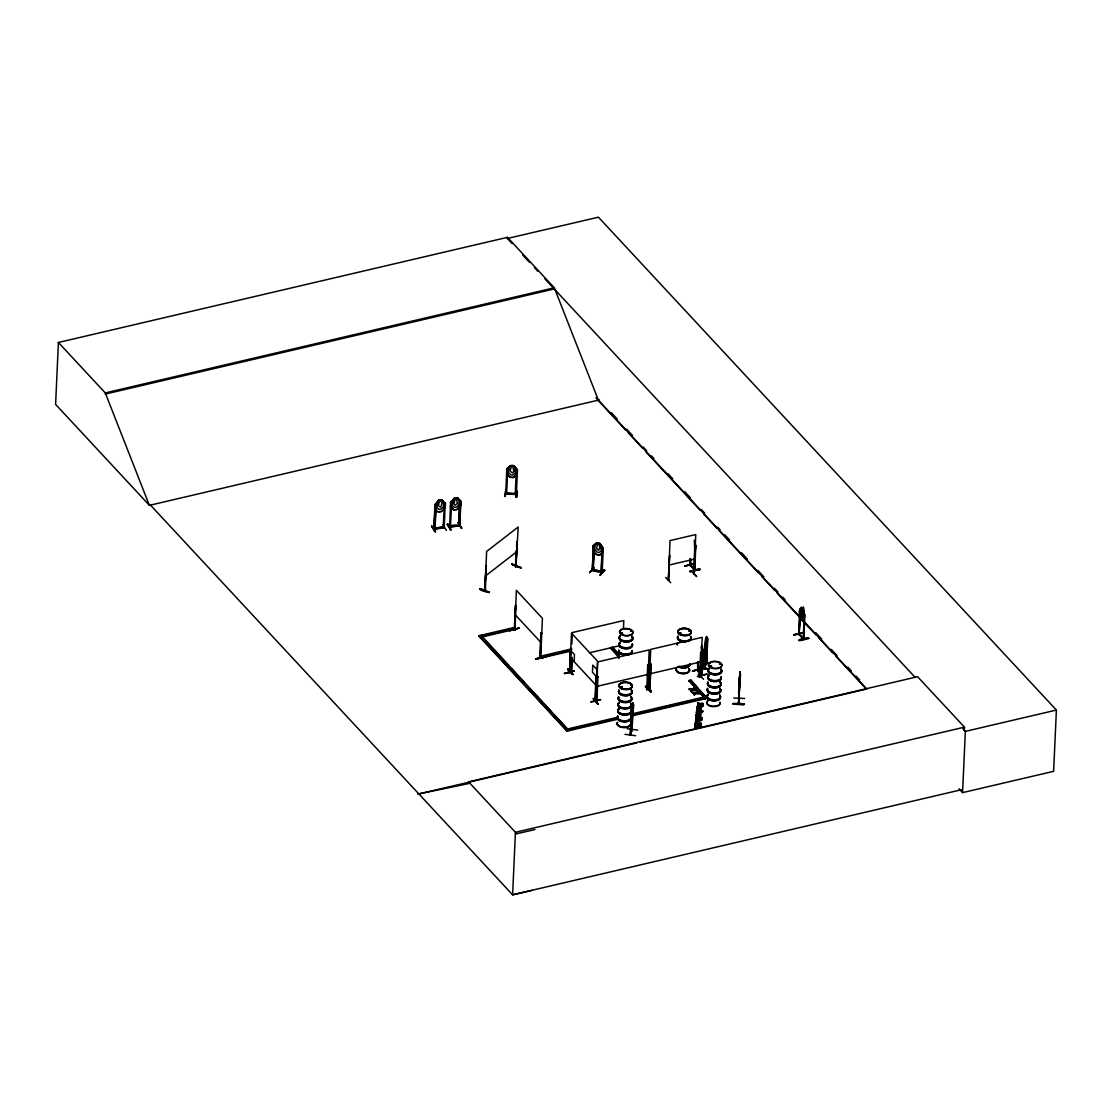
<?xml version="1.0" encoding="UTF-8"?>
<svg xmlns="http://www.w3.org/2000/svg" width="1112" height="1112" viewBox="0 0 1112 1112"><rect width="100%" height="100%" fill="white"/><g stroke="black" fill="none" stroke-linecap="round" stroke-linejoin="round"><path stroke-width="1.5" d="M739.16 684.408L739.369 680.141M738.882 687.98L738.882 688.856C739.105 684.353 740.634 665.615 739.814 673.83L739.508 678.695M739.424 681.837L739.244 686.535L739.132 683.491M739.549 680.308L739.549 679.432M739.313 684.158L739.313 680.836M733.837 698.002L744.651 698.461M739.258 683.477L739.369 680.197M739.744 678.807L740.036 673.163M739.925 674.928L740.119 672.051M707.023 638.858L706.384 663.628L707.524 639.066C706.287 630.782 703.59 647.657 705.3 649.7M631.324 709.901L632.797 702.923L631.991 704.855M631.991 704.786L631.685 709.011M739.327 682.685L739.716 678.987L738.868 704.146L740.008 671.912M739.48 678.987L739.591 678.07M738.924 686.493L739.299 682.337M739.966 674.345L740.133 671.912M866.804 689.037L596.032 397.623L598.381 400.139L554.304 287.8L507.433 237.342L58.408 342.482L55.6 404.379L149.425 505.348L599.424 399.903M532.203 890.323L512.604 894.826L150.412 505.029L149.356 505.279L105.292 392.925L58.408 342.482M434.736 528.784L436.182 504.25L435.056 504.445L433.833 528.964L443.91 527.588M434.18 529.159L434.208 528.269L443.035 527.13M434.987 529.02L436.126 504.292M435.515 531.327L434.917 531.911C424.575 514.022 443.035 542.906 431.706 526.365M436.112 504.542L435.167 504.639L433.944 529.159C433.972 529.02 448.067 527.978 443.396 527.06C443.396 529.673 442.242 525.684 444.202 526.727M443.118 527.964L444.452 503.458M444.23 527.852L445.161 503.124L444.341 503.444M434.875 508.573L438.156 512.006L441.645 511.548L445.231 507.155L445.453 503.333L442.145 499.83L438.642 500.289L435.014 504.626L438.684 500.358L442.145 499.83M447.775 524.252L450.985 529.812L447.205 524.336M450.513 525.893L449.317 526.935L459.52 525.545M451.722 502.374L450.541 502.415L449.679 527.157L449.359 526.045M450.471 526.782C448.497 523.655 471.627 525.615 449.526 526.268M450.429 526.143L450.402 527.06L451.722 502.402M458.102 522.904L461.883 528.381L458.255 522.821M460.729 505.126L457.143 509.518L453.613 509.921L457.088 509.435C458.867 508.601 463.648 501.623 459.729 501.22L458.756 525.962L459.826 501.164M459.59 525.865L460.66 501.095M461.313 528.464L458.2 522.432M964.312 730.542L964.465 727.151L917.581 676.708L468.569 781.833L468.486 783.626L418.849 793.912M617.744 719.242L567.092 731.098L479.147 636.439L479.175 635.675L513.216 627.696L515.134 630.212L515.704 605.206L514.217 629.74M485.402 590.5L486.152 565.799L484.776 590.889L485.457 590.43L485.082 589.36L484.484 590.639M485.457 590.43L484.498 590.694L486.152 565.799M489.169 592.029C480.453 592.015 473.309 585.093 489.141 592.084M512.062 243.542L507.378 238.496L507.433 237.342M505.473 490.726L504.612 496.438L505.168 495.98M507.809 469.083L506.585 493.881L506.78 492.685L516.441 493.645L515.301 493.339L515.203 494.451L516.385 469.681L517.428 469.834L516.399 494.548L505.724 493.811L506.808 469.306L507.684 469.042M505.64 493.784L506.669 492.699M521.139 567.69L511.77 564.09L521.167 567.732M509.546 630.685L519.207 628.044L509.574 630.838M516.58 497.272L517.386 491.587L516.593 497.328L516.093 496.814M516.079 497.161L516.858 491.101M516.274 550.621L515.481 566.745L516.135 566.23M516.51 545.561L517.191 541.78L515.801 566.856L517.191 541.78M513.188 628.461L513.216 627.696M515.968 566.786L518.178 527.005L486.625 551.455L484.943 590.806M516.399 566.425L516.177 565.341M515.37 605.289L514.703 630.323L516.385 590.319L542.42 618.341L540.71 657.748L540.126 657.206M520.833 567.982L511.784 564.076M509.324 630.518L519.179 628.044M468.569 781.833L515.44 832.29L512.604 894.826L961.616 789.687M535.97 659.194C565.633 652.257 515.579 663.822 545.38 656.247M540.654 657.706L539.765 657.303L540.96 632.825L541.739 633.228L540.96 632.825M543.629 656.233C536.971 658.373 541.766 654.37 540.279 657.859L541.294 632.756M570.97 651.076L541.28 658.026L540.362 656.247L571.707 648.908M564.674 673.691L574.32 670.883L564.437 673.358M568.065 668.938L572.93 674.623L568.093 668.924M569.9 671.704L569.288 672.663L570.206 673.094L570.817 648.06L569.372 672.635M567.092 731.098L479.175 635.675M570.484 648.143L569.733 673.135L571.498 633.173L597.533 661.181L596.24 689.565M570.498 671.078C573.153 671.259 569.678 670.258 570.567 671.912M571.207 657.567L570.873 672.162L570.595 671.05M571.818 643.987L572.346 632.547L623.804 620.51L623.443 628.669M571.373 671.69L572.068 657.359M572.166 659.221L571.512 671.968M573.014 674.678C563.548 663.447 568.705 673.205 573.027 674.164M574.139 661.709L574.459 654.565L571.082 650.909M564.409 673.399L574.292 670.897M589.652 572.583L594.1 567.523M593.141 549.62L593.155 545.797C601.119 538.694 593.419 545.366 594.767 549.189L596.88 552.038L599.062 552.581L601.342 550.815L600.119 543.532L603.232 548.299M601.189 571.651C605.623 573.208 594.155 571.582 592.237 570.345L593.488 545.631L594.392 545.853L593.238 570.567L592.126 570.317M592.307 570.373L593.488 545.631M592.501 570.136L593.377 570.359L592.168 569.427M593.002 570.539L594.211 545.756M590.819 701.811L600.48 699.49M598.27 704.007C589.11 693.026 594.461 701.172 597.867 704.146M600.174 575.251L604.803 570.247L600.174 575.251L604.344 569.65M596.074 675.679L596.852 676.068L596.074 675.679L594.906 700.254L596.06 700.365M596.407 675.596L595.406 700.657C594.322 698.809 596.518 699.976 595.003 699.295M601.189 572.597L602.148 547.743L603.288 548.063L602.134 572.777L601.036 572.527L602.092 572.513M603.149 548.244L602.148 548.063L601.217 572.291M597.019 700.393C597.964 701.394 594.712 702.006 595.823 699.601M593.03 569.678L601.953 571.86L602.051 572.791M597.227 676.986L598.103 676.777L597.061 676.805L596.157 701.533L597.728 661.918L649.199 649.867L647.518 689.231M597.922 676.596L596.935 701.366L596.949 700.185M637.69 730.111L627.057 728.694M631.352 709.692L631.463 716.434L632.255 714.571M631.282 710.485L630.573 735.088L631.713 708.789M631.491 709.567L630.212 734.532M630.81 734.559L630.768 733.851M632.144 728.68L630.615 734.99M631.95 730.125L633.631 705.119L632.77 703.048M645.891 686.41C648.449 683.491 656.622 700.421 645.905 686.354M646.837 689.648L647.657 664.962L648.518 664.754L647.531 689.523C644.89 690.038 649.547 688.509 646.878 688.759C646.948 691.303 645.669 687.675 647.559 688.342M648.852 687.911C651.312 689.801 648.074 687.035 650.089 687.841M649.213 688.967L649.95 688.759L651.062 664.253L650.02 664.281L649.033 689.009L650.701 649.394L702.172 637.343L700.254 676.735L699.406 676.972L699.629 675.999M650.895 664.072L649.658 688.578L648.922 688.759M650.589 691.775L645.266 686.618M670.731 582.702L665.574 577.448M669.521 555.652L668.451 580.2L670.036 540.585L695.764 534.552L694.152 574.195L694.194 573.264M669.785 555.361L668.27 579.936M668.896 580.033L668.548 579.31M694.124 569.163L690.621 565.007C688.703 566.091 690.191 563.256 690.594 564.674M694.639 569.803L689.76 565.202L690.052 558.669M690.385 558.585L690.26 565.73L690.496 559.141M699.893 569.483C669.507 575.655 720.298 564.91 690.274 571.763M689.76 565.271L690.594 565.647L690.83 559.058M694.652 547.896L694.347 541.864M694.652 549.55L694.124 574.167M688.94 680.488L705.175 698.767L688.94 680.488L690.816 680.044L707.051 698.322L631.185 716.086M694.819 549.731L693.93 573.903M689.176 688.87C699.073 691.553 682.073 688.606 692.554 689.162L694.305 687.702C695.681 689.454 691.164 690.316 694.694 688.133M695.153 555.069L694.652 570.386L695.598 545.269L695.014 570.275L690.246 565.146M697.752 688.314L690.816 680.044M693.304 689.259C697.405 688.94 696.737 691.275 692.971 690.093L691.191 691.567L690.816 690.635L692.234 689.482M691.191 691.567L690.816 690.635M691.914 571.318L696.626 576.169M692.526 671.287L702.172 668.493L692.554 670.786M692.345 692.289C702.228 694.958 685.242 692.011 695.723 692.567L697.474 691.122C698.85 692.859 694.333 693.721 697.863 691.539M689.162 689.384L692.554 689.162M692.971 690.093L696.307 689.871M696.473 692.665C700.574 692.345 699.893 694.694 696.126 693.499L694.361 694.986L693.985 694.041L695.403 692.887M694.666 688.634L694.305 687.702M694.361 694.986L693.985 694.041M692.317 692.79L695.723 692.567M696.279 690.371L695.931 689.468M696.126 693.499L699.476 693.276M698.044 662.543L697.724 670.772L697.599 662.071M701.936 673.872C704.257 678.278 694.277 668.381 698.072 669.716M700.88 725.524L696.39 724.746L700.907 725.024L700.838 725.9L695.139 725.552L695.208 724.593L700.24 724.079M697.933 661.987L697.669 670.717L698.378 662.46M695.389 722.897L695.32 723.773L695.389 722.897L701.088 723.245L701.005 724.329L696.362 725.246M695.973 717.337L700.268 717.74L700.032 721.118L695.556 721.549L695.625 720.659C698.864 720.882 700.894 719.951 698.03 721.327M697.474 676.527C718.255 670.55 700.032 676.819 697.544 676.541M694.944 726.692L695.459 725.524L694.972 727.457L696.501 728.151L699.295 726.706L700.129 727.387L699.42 728.179L700.157 726.873L698.989 726.206L696.042 727.665L696.404 725.58L695.542 726.998M698.906 720.367L695.709 720.159L695.876 718.296L697.224 718.004M701.005 717.24L701.686 718.227L695.945 717.852L696.015 716.962L700.254 717.601M700.338 717.018L696.084 716.559L696.14 715.697C708.747 715.155 689.718 715.058 700.616 714.446M696.293 714.251L696.237 715.113L696.293 714.251L700.63 713.946L700.574 714.849M698.183 674.08L703.576 679.265M699.073 712.027L699.114 711.082L700.755 713.056L699.073 712.027L696.473 712.917L696.543 711.916L698.697 711.193L696.515 712.417L702.589 711.805L702.645 710.915L696.682 710.54L696.849 709.623A1.654 0.876 2.6 0 1 697.627 709.206C700.393 707.44 701.894 712.319 700.31 710.137C699.1 707.552 696.307 710.512 696.626 711.43L698.67 711.708M697.836 692.053L697.474 691.122M708.914 669.521C694.917 667.853 695.042 665.462 709.081 668.798A6.839 3.6 2.6 0 0 714.502 674.581A6.839 3.6 2.6 0 0 720.979 669.563M699.573 718.658C690.816 719.756 700.824 717.184 699.462 719.728L699.601 718.394M696.946 710.721L696.876 709.108A1.654 0.876 2.6 0 1 697.655 708.705L700.907 709.178L700.755 710.957M696.946 708.108L700.324 708.413L700.574 706.718L701.283 708.358L696.918 708.622L697.572 706.467A1.46 0.778 2.6 0 1 698.378 706.398C700.171 706.773 700.338 709.512 700.56 706.732M699.74 707.857C696.223 706.217 696.849 704.355 701.561 705.133L701.394 707.969M697.071 716.434L700.365 716.503L700.06 719.77M697.433 707.76L697.905 705.633L702.728 705.842M699.893 704.341C702.395 701.533 703.284 707.162 701.38 703.896C695.431 709.122 698.531 699.809 697.947 704.174M698.03 707.802L699.198 708.386L698.35 706.898A1.46 0.778 2.6 0 0 697.558 706.968L699.226 707.871M699.406 676.972L700.546 676.916L701.491 652.23L700.616 652.438L699.629 677.166L699.879 676.263M699.448 693.791L699.1 692.873M698.419 711.541L696.654 710.929M700.421 675.846L700.546 676.916M699.476 715.864L696.265 714.599M702.645 650.45L703.507 650.784L702.047 675.415L703.173 650.867L701.741 645.266L702.117 652.939L701.255 653.8M700.49 715.266L700.477 715.78M701.561 705.133L702.701 706.356L700.81 706.94L700.963 705.091M701.714 645.335L703.062 654.773L701.213 656.914M700.755 713.056L700.838 712.083M701.352 719.144L701.422 718.255L701.352 719.144L700.129 719.075M703.771 667.895L704.772 643.848M699.504 720.395L701.686 720.02M705.383 643.417L703.993 668.465L706.092 638.149M695.709 720.159L695.764 719.269L701.728 719.645L695.723 719.659M702.701 706.356L703.145 703.66A1.821 0.959 2.6 0 0 702.589 703.173L698.002 703.965M704.23 697.738L704.257 696.974L631.963 713.904M703.66 668.34L706.287 663.016L707.329 638.385M707.76 638.58L706.676 663.141M733.197 704.049C752.185 706.023 743.386 701.978 733.197 704.132M739.466 680.461L738.729 694.041L738.59 691.956M738.868 698.962L740.522 674.039M803.364 632.575L793.982 634.66M802.642 620.83L800.918 618.995C800.487 617.521 797.735 608.889 800.557 610.029M799.667 609.64L801.516 607.388L799.764 609.612L799.167 634.66L799.709 609.529M800.112 609.557L799.055 634.646M799.111 634.604L800.334 614.922M799.458 634.507L799.194 633.187M803.045 637.913L803.503 639.33L804.004 613.977L804.893 614.7L803.865 639.233L798.958 634.007M507.378 238.496L598.423 217.174L1056.4 710.068L1053.62 771.325L962.575 792.634L965.355 731.376L963.034 728.874M739.744 677.569L739.424 682.643L739.563 681.406M733.239 703.396L744.039 704.021M739.369 681.892L739.591 678.25M739.383 683.407L739.397 685.492L739.577 681.461M738.924 686.618L738.841 687.244M739.98 677.792C739.577 669.396 738.757 700.199 738.716 691.956M739.8 677.833L738.98 689.37L739.299 687.383M706.718 662.21L706.064 662.669M695.139 725.552L695.208 724.593M695.556 721.549L695.625 720.659M695.945 717.852L696.015 716.962M696.084 716.559L696.14 715.697M696.473 712.917L696.543 711.916M696.626 711.43L696.682 710.54M696.918 708.622L696.988 707.732M696.376 726.122L695.431 726.025M698.781 703.298L697.836 703.215M698.809 702.784L698.28 704.702L702.562 703.688A1.821 0.959 2.6 0 1 703.118 704.174L702.728 705.453M700.81 706.94L700.949 705.606M700.365 716.503L696.112 716.045M700.63 713.946L697.238 714.529M701.491 705.759L700.824 706.426M701.547 705.633L702.742 705.967M699.434 727.707L700.741 726.483A1.821 0.959 2.6 0 0 700.185 725.997L695.598 726.789M701.839 704.883L702.756 704.938M700.838 725.9L700.907 725.024M701.005 724.329L701.088 723.245M701.686 718.227L701.755 717.282M701.672 720.534L701.728 719.645M702.589 711.805L702.645 710.915M738.896 689.954L738.757 691.191L738.729 690.107M739.98 679.084L738.938 692.123M739.702 675.915L738.438 704.146L738.938 698.517M739.369 698.475L738.938 704.049M625 734.337L635.633 735.699M594.336 545.881L593.335 545.811M698.558 667.464L709.053 669.313M505.209 496.48L506.071 490.309M514.119 465.858L515.495 472.878L513.063 475.019L510.7 474.838L508.434 472.35C508.295 469.069 509.657 463.412 514.119 465.858L517.539 470.07M517.428 469.834L514.064 465.956L510.464 465.65L506.683 469.264L510.519 465.692M517.233 473.92L513.535 477.409L509.935 477.312L506.502 473.156L509.935 477.243L513.577 477.576L517.358 473.962M515.495 493.353L516.371 493.686M515.996 497.272L516.927 491.156M632.102 704.799L631.352 709.929M632.144 714.557L632.978 708.858M706.189 647.99C708.775 630.865 705.786 656.858 704.591 647.67M484.498 589.874L485.416 589.555M801.947 608.611L801.196 613.073L802.183 615.714L802.864 613.087L802.044 608.584M801.432 607.541L800.334 613.421L802.364 618.036L803.531 616.854C802.113 595.24 805.116 614.978 804.296 618.633M803.573 632.784L793.954 635.174M694.639 563.826L684.992 566.119M455.281 498.718L453.988 503.945L455.017 505.307L457.366 503.5L456.406 498.565M621.302 633.312L622.275 633.409M622.47 633.451C620.385 632.255 622.511 632.589 622.053 633.729M630.782 630.977L631.783 631.366M630.893 630.935L631.435 631.241M620.162 687.397L621.511 686.563M621.316 686.563L621.83 687.119M622.067 687.133L620.524 687.619L621.135 686.855M631.143 684.825L631.171 685.062M679.029 633.395L680.294 632.853M680.669 633.451L679.835 632.77M711.249 666.352L710.679 665.532M711.624 666.422L711.124 665.699M719.561 663.947L719.895 663.586M633.631 705.119L633.075 705.564L632.672 702.909M632.255 714.502L631.477 716.309M630.407 733.795L631.977 729.486M630.17 734.99L632.339 729.541M597.783 543.629L596.491 548.383L598.576 550.426L599.841 547.493L598.923 543.837L597.825 543.573M700.643 727.873L700.713 726.998A1.821 0.959 2.6 0 0 700.157 726.511L696.515 727.637L694.903 726.483M598.312 703.979L593.391 698.697M646.336 686.215L651.368 691.525M447.747 523.766L450.985 529.812M450.402 529.868L447.26 524.266M450.888 529.743L447.636 524.211M706.273 637.537L705.689 644.668L706.384 637.551M706.05 662.933L703.674 667.506L706.412 662.988M704.104 668.354L706.676 663.099M701.311 707.844L699.865 708.288M600.063 543.615L596.769 542.795L593.266 545.867M592.988 549.689L596.143 554.401L599.535 555.236L602.954 552.122M603.288 548.063L600.007 543.671M599.535 555.236L596.199 554.346M589.596 572.638L594.239 567.62M593.169 569.65L592.362 569.191M600.258 574.807L604.303 569.608M434.236 528.297L435.014 527.922M434.931 528.172L443.049 526.866M458.658 524.822L459.701 524.697M459.673 524.92L458.742 524.781M694.194 569.024L695.056 569.386L690.288 565.091M698.086 670.049L701.992 673.928M701.533 674.914L702.589 650.061L703.507 650.784M702.423 675.262L697.502 670.105M450.555 502.666L454.141 498.259L457.671 497.87L460.938 501.303L459.729 525.823L449.665 527.13M450.541 502.415L454.224 498.412L457.616 497.967L460.827 501.345L459.826 501.484M798.666 634.201L803.448 639.275L804.004 614.283M804.393 618.606L802.628 620.704M697.863 702.701L697.988 704.605M620.955 686.702L620.079 687.258M620.482 687.063L621.594 687.383M679.251 632.909L680.002 633.868L681.017 633.145M630.671 685.103L630.81 684.464M680.6 633.534L680.474 632.7M689.746 630.615L689.134 631.282M689.857 631.06L689.051 630.949L690.107 630.963M711.166 666.435C711.041 664.212 708.817 667.297 710.582 666.63M711.444 666.422L711.499 665.907M599.493 555.124L602.996 552.066M691.205 691.066L692.984 689.593M694.375 694.472L696.154 692.998M692.526 689.676L694.277 688.217M695.695 693.082L697.446 691.622M690.788 691.15L692.206 689.996M693.957 694.555L695.375 693.401M486.472 565.925L485.624 566.216M505.682 492.658L506.78 492.977L505.682 492.88M485.513 575.947L517.066 551.51M699.531 719.033L696.459 719.52M699.948 710.888C702.242 709.275 695.792 708.844 697.752 710.749M679.529 633.256L680.683 633.27M709.748 665.88L710.971 666.269M720.548 664.239L720.465 663.572M596.908 701.338L596.24 701.491M699.434 676.916L700.477 676.708M738.535 702.673L738.438 704.077M451.611 502.513L450.652 502.61M620.899 633.506L622.47 633.84L622.261 632.895M680.558 633.312L679.835 633.576M697.669 705.759L697.154 706.704M694.277 540.223L695.764 545.853L695.431 549.675M694.708 563.45L684.811 565.925L694.68 563.965M699.684 568.76L690.038 570.984M540.279 656.372L541.28 658.026M535.706 658.971L545.603 656.97M648.699 664.934L647.657 664.962M650.2 664.462L651.062 664.253M701.658 652.41L700.616 652.438M692.47 671.161L701.908 668.673M645.655 686.577L650.159 691.455M596.032 700.338L597.116 700.63M105.292 392.925L554.304 287.8M105.237 394.079L554.249 288.953M668.91 565.077L694.652 559.058M479.147 636.439L481.023 635.995M482.622 635.619L489.058 634.118M497.106 632.228L503.541 630.726M481.996 636.259L514.175 628.725M481.969 637.023L514.133 629.489M546.937 655.468L553.526 653.912M556.834 653.147L571.679 649.672M541.322 657.261L571.012 650.312M589.485 652.786L619.37 645.78M800.89 619.078L816.097 634.994M793.69 634.855L803.628 632.394M596.616 686.424L648.087 674.372M649.589 673.9L701.06 661.848M802.989 638.107L803.545 638.441M808.758 638.427C789.784 644.348 802.6 636.286 808.758 638.455M688.898 681.253L690.774 680.808M568.065 728.874L618.508 717.059M571.387 728.846L581.479 726.483M584.842 725.691L591.57 724.12M605.011 720.979L615.103 718.616M636.967 713.487L643.695 711.916M657.15 708.761L667.228 706.412M670.592 705.62L677.319 704.049M685.729 702.075L700.866 698.531M567.134 730.334L617.772 718.477M631.227 715.322L707.079 697.558M417.792 794.163L636.912 742.858M640.29 742.065L865.122 689.426M515.44 832.29L964.465 727.151M965.355 731.376L1056.4 710.068M515.356 834.069L534.955 829.58M696.39 724.746L701.033 723.815M621.469 633.103L622.247 633.201M679.932 632.672L679.335 632.964M720.215 664.142L719.631 663.933M620.871 687.438L621.678 687.063M511.812 564.465L520.889 567.857M455.308 498.774L456.448 498.621M444.327 503.514L445.161 503.124M438.17 511.84L441.561 511.395M443.146 524.794L446.385 530.41M516.329 494.576L516.357 493.45M514.731 629.42L514.745 628.864M739.855 673.775L738.757 688.161L739.341 680.461M698.544 705.717L700.921 705.856M698.836 706.106L700.88 706.231M700.546 707.232L701.283 707.274M696.96 710.22L697.78 710.262M699.962 710.401L700.768 710.457M699.114 711.082L702.603 711.291M696.668 711.054L702.631 711.43M700.963 717.671L701.728 717.796M701.38 718.644L700.143 718.561L701.394 718.769M695.584 721.049L699.587 721.104L699.531 719.895M695.347 723.273L700.268 723.578M695.167 725.038L700.866 725.399M699.42 728.221L700.324 728.277M505.765 493.561L516.399 494.312M693.29 689.774L695.917 689.982M696.446 693.179L699.073 693.388M621.135 686.688L621.594 686.66M632.422 704.132L631.908 711.263L631.741 710.373M645.669 686.563L650.603 691.817M601.453 571.415L593.238 569.413M706.593 636.453L706.718 642.291L705.439 646.989L704.966 645.85M701.283 661.598L710.387 663.294L701.283 661.974M702.756 662.363L708.747 663.364M596.671 542.739L600.119 543.532M444.091 526.74L444.161 527.825M702.019 674.497L697.613 670.119M694.778 544.949L695.653 545.867M450.485 506.502L453.696 509.866L450.374 506.544M691.706 571.304L696.571 576.641M522.612 254.898L529.646 262.46M534.33 267.505L537.847 271.286M544.88 278.862L915.259 677.472M801.418 607.416L803.142 609.251L804.518 614.839M611.252 412.622L617.174 418.988M626.626 429.162L632.547 435.529M643.181 446.982L646.725 450.805M651.465 455.892L653.828 458.436M668.02 473.712L672.746 478.799M684.575 491.532L690.482 497.884M701.13 509.338L704.674 513.16M717.685 527.157L720.048 529.701M724.774 534.803L729.514 539.89M741.329 552.608L747.25 558.975M757.884 570.428L763.805 576.794M774.438 588.248L777.997 592.07M782.723 597.158L785.086 599.702M815.833 632.784L821.74 639.15M831.206 649.338L837.114 655.691M847.761 667.144L851.306 670.967M856.031 676.054L859.59 679.877M597.547 399.792L625.903 430.302M628.266 432.846L642.43 448.094M645.975 451.917L700.324 510.394M703.868 514.203L716.865 528.2M719.228 530.73L758.203 572.694M761.748 576.502L774.744 590.486M777.107 593.03L799.556 617.188M818.46 637.523L832.624 652.786M836.168 656.594L865.706 688.384M959.03 788.825L962.575 792.634M799.528 633.951L803.323 638.038M799.194 634.021L803.392 638.344M700.073 690.816L707.051 698.322M612.392 646.989L619.356 654.495M612.351 647.754L617.007 652.758M610.516 647.434L618.647 656.191M610.474 648.199L618.606 656.956M597.102 669.785L592.765 665.115L592.446 672.26L596.783 676.93M570.386 657.665L596.421 685.687M515.273 614.825L541.308 642.833M481.051 635.23L568.969 730.653L568.023 729.639M485.708 641.04L507.989 665.032M511.506 668.812L524.405 682.698M530.271 689.009L542.003 701.63M544.352 704.146L551.385 711.722M554.902 715.516L567.801 729.389M457.63 497.801L459.117 501.568L458.992 504.487L456.643 507.086L454.391 507.392L452.223 505.376L454.141 498.259M438.642 500.289L436.724 507.406L438.892 509.407L441.158 509.115L443.493 506.516L443.618 503.597L442.117 499.997M690.052 571.457L699.67 569.108M591.084 702.089L600.702 699.795M631.366 712.486L631.699 713.598L632.658 703.034M808.535 638.066L798.875 640.331M701.172 646.586L701.436 649.186M630.796 703.131A6.769 3.558 2.6 0 1 624.402 708.08A6.769 3.558 2.6 0 1 619.12 702.395M631.018 697.71A6.741 3.544 2.6 0 1 625.528 702.673A6.741 3.544 2.6 0 1 618.62 697.794M631.505 705.189A6.769 3.558 2.6 0 1 622.65 708.094A6.769 3.558 2.6 0 1 619.106 702.631M630.796 703.368A6.769 3.558 2.6 0 1 631.38 704.257M631.143 697.293A6.839 3.6 2.6 0 1 625.556 702.339A6.839 3.6 2.6 0 1 618.536 697.377M631.157 696.946A6.839 3.6 2.6 0 1 625.569 701.992A6.839 3.6 2.6 0 1 618.55 697.029M631.074 696.571A6.741 3.544 2.6 0 1 625.583 701.533A6.741 3.544 2.6 0 1 618.675 696.654M631.338 690.941A6.741 3.544 2.6 0 1 625.834 695.903A6.741 3.544 2.6 0 1 618.925 691.025M631.449 690.524A6.839 3.6 2.6 0 1 625.861 695.57A6.839 3.6 2.6 0 1 618.842 690.621M631.463 690.177A6.839 3.6 2.6 0 1 625.875 695.222A6.839 3.6 2.6 0 1 618.856 690.274M631.38 689.815A6.741 3.544 2.6 0 1 625.889 694.778A6.741 3.544 2.6 0 1 618.981 689.899M631.449 705.814A6.741 3.544 2.6 0 1 622.637 708.705A6.741 3.544 2.6 0 1 619.092 703.27M631.491 705.481A6.769 3.558 2.6 0 1 622.637 708.372A6.769 3.558 2.6 0 1 619.092 702.923M630.782 703.646A6.769 3.558 2.6 0 1 631.366 704.549M630.851 712.931A6.741 3.544 2.6 0 1 621.538 714.724A6.741 3.544 2.6 0 1 618.814 709.484M631.227 710.902A6.741 3.544 2.6 0 1 622.4 713.793A6.741 3.544 2.6 0 1 618.87 708.358M630.532 719.7A6.741 3.544 2.6 0 1 622.039 721.688A6.741 3.544 2.6 0 1 617.744 717.059M631.157 710.707A6.839 3.6 2.6 0 1 623.207 714.738A6.839 3.6 2.6 0 1 618.745 709.067M631.171 710.359A6.839 3.6 2.6 0 1 623.22 714.39A6.839 3.6 2.6 0 1 618.758 708.719M630.643 724.232A6.769 3.558 2.6 0 1 622.65 727.276A6.769 3.558 2.6 0 1 617.48 722.48M630.601 724.079A6.714 3.531 2.6 0 1 622.664 727.095A6.714 3.531 2.6 0 1 617.535 722.341M630.657 719.325A6.839 3.6 2.6 0 1 622.025 721.341A6.839 3.6 2.6 0 1 617.66 716.642M630.671 718.977A6.839 3.6 2.6 0 1 622.039 720.993A6.839 3.6 2.6 0 1 617.674 716.295M630.601 718.561A6.755 3.558 2.6 0 1 622.094 720.562A6.755 3.558 2.6 0 1 617.785 715.919M630.282 725.371A6.741 3.544 2.6 0 1 621.789 727.359A6.741 3.544 2.6 0 1 617.494 722.744M720.868 669.98A6.741 3.544 2.6 0 1 714.488 674.914A6.741 3.544 2.6 0 1 709.22 669.257M720.91 668.84A6.741 3.544 2.6 0 1 714.543 673.789A6.741 3.544 2.6 0 1 709.275 668.131M721.146 677.639A6.741 3.544 2.6 0 1 713.306 681.6A6.741 3.544 2.6 0 1 708.914 676.013M721.257 677.236A6.839 3.6 2.6 0 1 713.306 681.253A6.839 3.6 2.6 0 1 708.844 675.596M721.285 676.888A6.839 3.6 2.6 0 1 713.32 680.905A6.839 3.6 2.6 0 1 708.858 675.248M721.188 676.499A6.741 3.544 2.6 0 1 713.362 680.461A6.741 3.544 2.6 0 1 708.969 674.887M720.993 669.215A6.839 3.6 2.6 0 1 714.516 674.233A6.839 3.6 2.6 0 1 709.164 668.479M720.326 682.393A6.769 3.558 2.6 0 1 714.808 687.383A6.769 3.558 2.6 0 1 707.871 682.49M720.298 682.031A6.714 3.531 2.6 0 1 714.821 686.966A6.714 3.531 2.6 0 1 707.941 682.115M720.34 682.156A6.769 3.558 2.6 0 1 714.808 687.146A6.769 3.558 2.6 0 1 707.885 682.254M719.992 702.186A6.714 3.531 2.6 0 1 712.194 706.134A6.714 3.531 2.6 0 1 707.83 700.574M720.312 682.657A6.769 3.558 2.6 0 1 714.794 687.647A6.769 3.558 2.6 0 1 707.857 682.754M720.27 696.904A6.741 3.544 2.6 0 1 712.431 700.866A6.741 3.544 2.6 0 1 708.038 695.292M719.798 695.598A6.839 3.6 2.6 0 1 713.32 700.616A6.839 3.6 2.6 0 1 707.969 694.861M719.812 695.25A6.839 3.6 2.6 0 1 713.334 700.268A6.839 3.6 2.6 0 1 707.983 694.513M719.728 694.875A6.741 3.544 2.6 0 1 713.348 699.823A6.741 3.544 2.6 0 1 708.094 694.152M720.034 702.562A6.769 3.558 2.6 0 1 712.166 706.551A6.769 3.558 2.6 0 1 707.76 700.949M719.992 689.245A6.741 3.544 2.6 0 1 714.488 694.222A6.741 3.544 2.6 0 1 707.579 689.343M720.103 688.828A6.839 3.6 2.6 0 1 714.516 693.874A6.839 3.6 2.6 0 1 707.496 688.926M720.117 688.481A6.839 3.6 2.6 0 1 714.529 693.527A6.839 3.6 2.6 0 1 707.524 688.578M720.048 688.12A6.741 3.544 2.6 0 1 714.543 693.082A6.741 3.544 2.6 0 1 707.635 688.203M720.242 683.032A6.714 3.531 2.6 0 1 714.766 687.98A6.714 3.531 2.6 0 1 707.899 683.115M690.927 636.842A6.741 3.544 2.6 0 1 683.963 640.887A6.741 3.544 2.6 0 1 677.945 636.036M679.849 634.549A6.741 3.544 2.6 0 1 681.295 634.076M677.25 644.821A6.741 3.544 2.6 0 1 677.583 643.931M677.166 644.432A6.839 3.6 2.6 0 1 677.5 643.514M677.18 644.084A6.839 3.6 2.6 0 1 677.514 643.167M677.444 644.626A6.741 3.544 2.6 0 1 677.639 642.792M690.872 637.968A6.741 3.544 2.6 0 1 690.677 639.803M689.913 640.609A6.741 3.544 2.6 0 1 688.773 641.276M685.659 641.999A6.741 3.544 2.6 0 1 677.889 637.162M690.997 637.565A6.839 3.6 2.6 0 1 688.87 640.929M687.383 641.415A6.839 3.6 2.6 0 1 679.849 640.679A6.839 3.6 2.6 0 1 677.806 636.745M690.427 636.314A6.839 3.6 2.6 0 1 684.839 641.36A6.839 3.6 2.6 0 1 677.82 636.398M688.87 668.771A6.769 3.558 2.6 0 1 683.352 673.747A6.769 3.558 2.6 0 1 676.43 668.854M688.842 668.395A6.714 3.531 2.6 0 1 683.366 673.344A6.714 3.531 2.6 0 1 676.499 668.479M689.551 664.698A6.741 3.544 2.6 0 1 679.474 666.241M689.69 664.003A6.741 3.544 2.6 0 1 686.146 667.784A6.741 3.544 2.6 0 1 678.084 666.713M689.954 664.545A6.839 3.6 2.6 0 1 685.381 667.603A6.839 3.6 2.6 0 1 678.028 666.366M689.968 664.198A6.839 3.6 2.6 0 1 679.39 666.672M688.884 668.548A6.769 3.558 2.6 0 1 683.366 673.524A6.769 3.558 2.6 0 1 676.43 668.632M632.269 644.821A6.741 3.544 2.6 0 1 624.444 648.782A6.741 3.544 2.6 0 1 620.051 643.209M632.394 644.418A6.839 3.6 2.6 0 1 624.444 648.449A6.839 3.6 2.6 0 1 619.982 642.778M632.408 644.07A6.839 3.6 2.6 0 1 624.457 648.101A6.839 3.6 2.6 0 1 619.996 642.43M632.325 643.695A6.741 3.544 2.6 0 1 624.485 647.657A6.741 3.544 2.6 0 1 620.107 642.069M632.116 636.759A6.839 3.6 2.6 0 1 625.639 641.777A6.839 3.6 2.6 0 1 620.287 636.022M632.13 636.411A6.839 3.6 2.6 0 1 625.653 641.429A6.839 3.6 2.6 0 1 620.301 635.675M632.144 651.034A6.714 3.531 2.6 0 1 625.083 654.134A6.714 3.531 2.6 0 1 618.758 650.2M632.005 637.176A6.741 3.544 2.6 0 1 626.501 642.138A6.741 3.544 2.6 0 1 619.592 637.259M632.047 636.036A6.741 3.544 2.6 0 1 626.556 640.998A6.741 3.544 2.6 0 1 619.648 636.12M632.172 651.423A6.769 3.558 2.6 0 1 625.055 654.551A6.769 3.558 2.6 0 1 618.689 650.589M632.186 651.187A6.769 3.558 2.6 0 1 625.069 654.315A6.769 3.558 2.6 0 1 618.689 650.339M618.397 657.428A6.741 3.544 2.6 0 1 618.717 656.525M618.439 657.97A6.839 3.6 2.6 0 1 618.633 656.122M618.453 657.623A6.839 3.6 2.6 0 1 618.647 655.76M619.162 658.123A6.741 3.544 2.6 0 1 618.772 655.399M631.963 651.104A6.714 3.531 2.6 0 1 625.903 655.163A6.714 3.531 2.6 0 1 618.703 651.201M632.033 650.77A6.769 3.558 2.6 0 1 625.931 654.857A6.769 3.558 2.6 0 1 618.675 650.867M438.573 504.264L438.489 505.974L440.658 507.183L441.95 503.819L440.95 500.65L439.824 500.803L438.573 504.264M510.352 469.57L510.269 471.279L512.535 472.961L513.8 471.544L512.84 466.373L511.645 466.345L510.352 469.57M733.225 703.729L744.025 704.494L733.225 703.729M480.036 589.04L489.155 592.529L480.036 589.04M700.81 712.583L699.1 711.583L700.782 712.556M621.942 688.425A6.769 3.558 2.6 0 0 632.38 685.979A6.769 3.558 2.6 0 0 622.581 682.281A6.769 3.558 2.6 0 0 621.942 688.425M621.942 688.967A6.714 3.531 2.6 0 0 632.297 686.535A6.714 3.531 2.6 0 0 622.581 682.865A6.714 3.531 2.6 0 0 621.942 688.967M621.928 688.648A6.769 3.558 2.6 0 0 632.367 686.201A6.769 3.558 2.6 0 0 622.567 682.504A6.769 3.558 2.6 0 0 621.928 688.648M711.458 667.687A6.769 3.558 2.6 0 0 721.896 665.24A6.769 3.558 2.6 0 0 712.111 661.543A6.769 3.558 2.6 0 0 711.458 667.687M711.471 668.006A6.714 3.531 2.6 0 0 721.827 665.574A6.714 3.531 2.6 0 0 712.111 661.904A6.714 3.531 2.6 0 0 711.471 668.006M680.891 634.563A6.769 3.558 2.6 0 0 691.344 632.116A6.769 3.558 2.6 0 0 681.545 628.419A6.769 3.558 2.6 0 0 680.891 634.563M680.905 635.105A6.714 3.531 2.6 0 0 691.261 632.672A6.714 3.531 2.6 0 0 681.545 629.003A6.714 3.531 2.6 0 0 680.905 635.105M680.891 634.785A6.769 3.558 2.6 0 0 691.33 632.339A6.769 3.558 2.6 0 0 681.531 628.641A6.769 3.558 2.6 0 0 680.891 634.785M622.595 634.855A6.769 3.558 2.6 0 0 633.034 632.408A6.769 3.558 2.6 0 0 623.248 628.711A6.769 3.558 2.6 0 0 622.595 634.855M622.609 635.188A6.714 3.531 2.6 0 0 632.964 632.77A6.714 3.531 2.6 0 0 623.248 629.1A6.714 3.531 2.6 0 0 622.609 635.188"/></g></svg>
